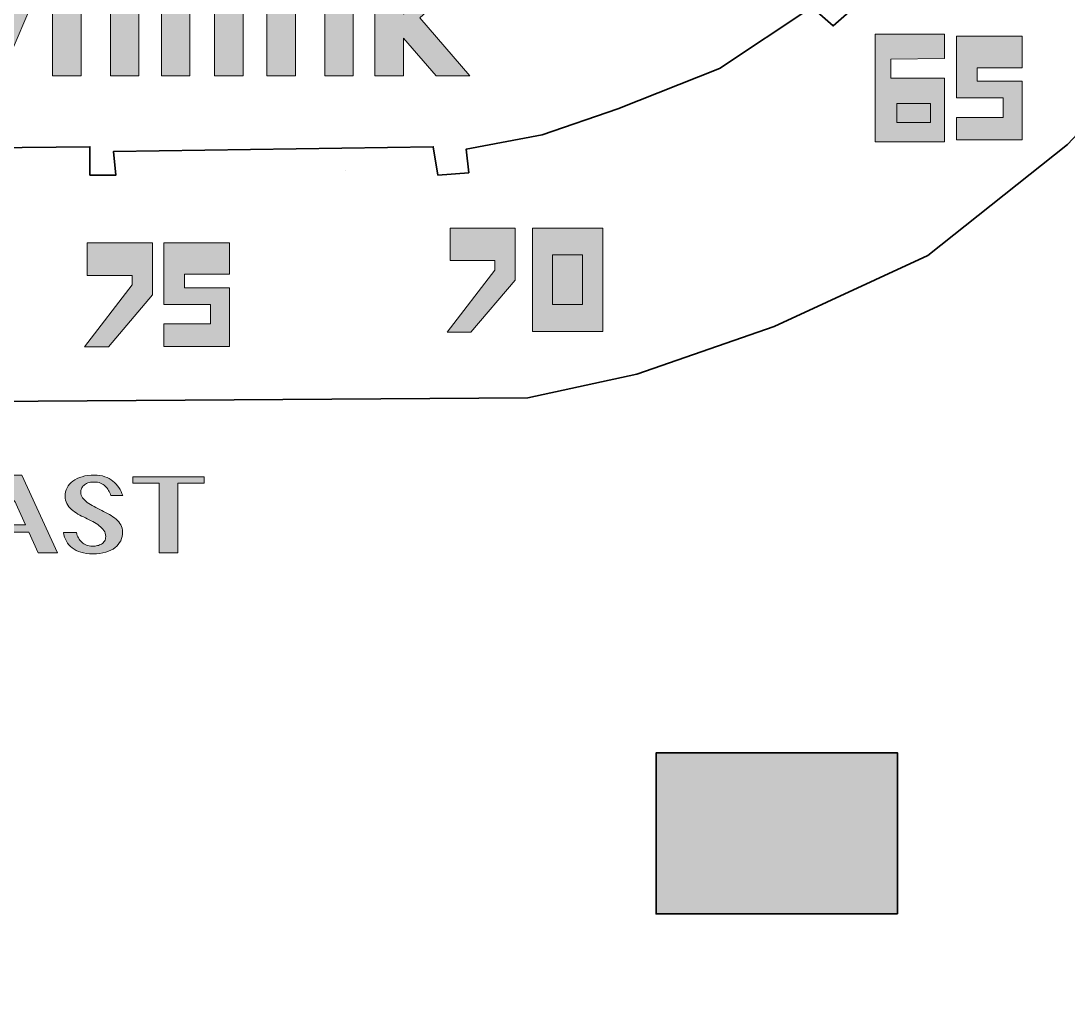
# Model space of a CAD drawing. Header units: inches. Extents: x 4.6 to 20.9, y -20.8 to -6.4.
# Drawn here: x 12.858 to 15.459, y -18.278 to -15.868 of the extents above; entities that cross this region are included whole.
import ezdxf

# ---------------------------------------------------------------- set-up
doc = ezdxf.new("R2010")
doc.units = ezdxf.units.IN
doc.header["$MEASUREMENT"] = 0
for name, color, linetype in [('Decorations', 7, 'Continuous'), ('Gold Things', 7, 'Continuous'), ('Parts Outlines', 7, 'Continuous'), ('Text', 7, 'Continuous')]:
    doc.layers.add(name, color=color, linetype=linetype)

# ---------------------------------------------------------------- blocks, each defined once
blk = doc.blocks.new('block 17')
at = {"layer": 'Decorations', "true_color": 0x231f20}
h = blk.add_hatch(color=179, dxfattribs=at)
h.dxf.hatch_style = 2
h.paths.add_polyline_path([(13.2776, -16.0049), (13.2072, -16.0049), (13.2072, -15.6784), (13.2776, -15.6589)])
h = blk.add_hatch(color=179, dxfattribs=at)
h.dxf.hatch_style = 2
edge = h.paths.add_edge_path()
edge.add_spline(control_points=[(13.3359, -15.6976), (13.3359, -15.6929), (13.3369, -15.6884), (13.3389, -15.6842), (13.3408, -15.6799), (13.3435, -15.6763), (13.3471, -15.6732), (13.3506, -15.6701), (13.3546, -15.6676), (13.3592, -15.6659), (13.3637, -15.6641), (13.3687, -15.6633), (13.374, -15.6633), (13.3792, -15.6633), (13.3841, -15.6641), (13.3887, -15.6659), (13.3934, -15.6676), (13.3975, -15.6701), (13.401, -15.6732), (13.4045, -15.6763), (13.4072, -15.6799), (13.4092, -15.6842), (13.4112, -15.6884), (13.4122, -15.6929), (13.4122, -15.6976), (13.4122, -15.7024), (13.4112, -15.7069), (13.4092, -15.711), (13.4072, -15.7151), (13.4045, -15.7187), (13.401, -15.7218), (13.3975, -15.7249), (13.3934, -15.7274), (13.3887, -15.7291), (13.3841, -15.7309), (13.3792, -15.7318), (13.374, -15.7318), (13.3687, -15.7318), (13.3637, -15.7309), (13.3592, -15.7291), (13.3546, -15.7274), (13.3506, -15.7249), (13.3471, -15.7218), (13.3435, -15.7187), (13.3408, -15.7151), (13.3389, -15.711), (13.3369, -15.7069), (13.3359, -15.7024), (13.3359, -15.6976)], knot_values=[0, 0, 0, 0, 1, 1, 1, 2, 2, 2, 3, 3, 3, 4, 4, 4, 5, 5, 5, 6, 6, 6, 7, 7, 7, 8, 8, 8, 9, 9, 9, 10, 10, 10, 11, 11, 11, 12, 12, 12, 13, 13, 13, 14, 14, 14, 15, 15, 15, 16, 16, 16, 16], degree=3, periodic=1)
h.paths.add_polyline_path([(13.339, -15.7848), (13.4097, -15.7652), (13.4097, -16.0049), (13.339, -16.0049)])
h = blk.add_hatch(color=179, dxfattribs=at)
h.dxf.hatch_style = 2
h.paths.add_polyline_path([(13.8081, -15.8514), (13.9005, -15.7677), (13.9517, -15.7677), (13.8487, -15.8607), (13.9728, -16.0049), (13.889, -16.0049), (13.8081, -15.9113), (13.8081, -16.0049), (13.7371, -16.0049), (13.7371, -15.6784), (13.8081, -15.6589)])
h = blk.add_hatch(color=179, dxfattribs=at)
h.dxf.hatch_style = 2
h.paths.add_polyline_path([(12.606, -15.7677), (12.6674, -15.9085), (12.7282, -15.7662), (12.7421, -15.7662), (12.8038, -15.9066), (12.8637, -15.7677), (12.9096, -15.7677), (12.8054, -16.0102), (12.7728, -16.0102), (12.722, -15.8933), (12.6718, -16.0102), (12.637, -16.0102), (12.5319, -15.7677)])
h = blk.add_hatch(color=179, dxfattribs=at)
h.dxf.hatch_style = 2
edge = h.paths.add_edge_path()
edge.add_spline(control_points=[(13.0804, -15.8456), (13.0804, -15.8336), (13.078, -15.8244), (13.0733, -15.8181), (13.0685, -15.8118), (13.063, -15.8086), (13.0568, -15.8086), (13.0537, -15.8086), (13.0502, -15.8093), (13.0463, -15.8105), (13.0424, -15.8117), (13.0382, -15.8135), (13.0339, -15.8156), (13.0296, -15.8178), (13.0251, -15.8205), (13.0206, -15.8237), (13.016, -15.8269), (13.0117, -15.8305), (13.0075, -15.8344), (13.0075, -15.8344), (13.0075, -16.0049), (13.0075, -16.0049), (13.0075, -16.0049), (12.9365, -16.0049), (12.9365, -16.0049), (12.9365, -16.0049), (12.9365, -15.7721), (12.9365, -15.7721), (12.9365, -15.7721), (13.0075, -15.7721), (13.0075, -15.7721), (13.0075, -15.7721), (13.0075, -15.7904), (13.0075, -15.7904), (13.0185, -15.7825), (13.0302, -15.7767), (13.0426, -15.773), (13.055, -15.7693), (13.0674, -15.7674), (13.0798, -15.7674), (13.0893, -15.7674), (13.0984, -15.7693), (13.1071, -15.773), (13.1158, -15.7767), (13.1233, -15.7817), (13.1297, -15.788), (13.1361, -15.7944), (13.1412, -15.8018), (13.1451, -15.8104), (13.1489, -15.8189), (13.1508, -15.8282), (13.1508, -15.8381), (13.1508, -15.8381), (13.1508, -16.0049), (13.1508, -16.0049), (13.1508, -16.0049), (13.0804, -16.0049), (13.0804, -16.0049), (13.0804, -16.0049), (13.0804, -15.8456), (13.0804, -15.8456)], knot_values=[0, 0, 0, 0, 1, 1, 1, 2, 2, 2, 3, 3, 3, 4, 4, 4, 5, 5, 5, 6, 6, 6, 7, 7, 7, 8, 8, 8, 9, 9, 9, 10, 10, 10, 11, 11, 11, 12, 12, 12, 13, 13, 13, 14, 14, 14, 15, 15, 15, 16, 16, 16, 17, 17, 17, 18, 18, 18, 19, 19, 19, 20, 20, 20, 20], degree=3, periodic=1)
h = blk.add_hatch(color=179, dxfattribs=at)
h.dxf.hatch_style = 2
edge = h.paths.add_edge_path()
edge.add_spline(control_points=[(13.6125, -15.8456), (13.6125, -15.8336), (13.6101, -15.8244), (13.6053, -15.8181), (13.6006, -15.8118), (13.5951, -15.8086), (13.5889, -15.8086), (13.5858, -15.8086), (13.5823, -15.8093), (13.5784, -15.8105), (13.5744, -15.8117), (13.5703, -15.8135), (13.566, -15.8156), (13.5616, -15.8178), (13.5572, -15.8205), (13.5526, -15.8237), (13.5481, -15.8269), (13.5437, -15.8305), (13.5396, -15.8344), (13.5396, -15.8344), (13.5396, -16.0049), (13.5396, -16.0049), (13.5396, -16.0049), (13.4686, -16.0049), (13.4686, -16.0049), (13.4686, -16.0049), (13.4686, -15.7721), (13.4686, -15.7721), (13.4686, -15.7721), (13.5396, -15.7721), (13.5396, -15.7721), (13.5396, -15.7721), (13.5396, -15.7904), (13.5396, -15.7904), (13.5506, -15.7825), (13.5622, -15.7767), (13.5746, -15.773), (13.587, -15.7693), (13.5994, -15.7674), (13.6118, -15.7674), (13.6214, -15.7674), (13.6305, -15.7693), (13.6391, -15.773), (13.6478, -15.7767), (13.6554, -15.7817), (13.6618, -15.788), (13.6682, -15.7944), (13.6733, -15.8018), (13.6771, -15.8104), (13.6809, -15.8189), (13.6829, -15.8282), (13.6829, -15.8381), (13.6829, -15.8381), (13.6829, -16.0049), (13.6829, -16.0049), (13.6829, -16.0049), (13.6125, -16.0049), (13.6125, -16.0049), (13.6125, -16.0049), (13.6125, -15.8456), (13.6125, -15.8456)], knot_values=[0, 0, 0, 0, 1, 1, 1, 2, 2, 2, 3, 3, 3, 4, 4, 4, 5, 5, 5, 6, 6, 6, 7, 7, 7, 8, 8, 8, 9, 9, 9, 10, 10, 10, 11, 11, 11, 12, 12, 12, 13, 13, 13, 14, 14, 14, 15, 15, 15, 16, 16, 16, 17, 17, 17, 18, 18, 18, 19, 19, 19, 20, 20, 20, 20], degree=3, periodic=1)
at = {"layer": 'Decorations', "lineweight": 0}
for points in [[(13.2776, -16.0049), (13.2072, -16.0049), (13.2072, -15.6784), (13.2776, -15.6589), (13.2776, -16.0049)], [(13.8081, -15.8514), (13.9005, -15.7677), (13.9517, -15.7677), (13.8487, -15.8607), (13.9728, -16.0049), (13.889, -16.0049), (13.8081, -15.9113), (13.8081, -16.0049), (13.7371, -16.0049), (13.7371, -15.6784), (13.8081, -15.6589), (13.8081, -15.8514)], [(12.606, -15.7677), (12.6674, -15.9085), (12.7282, -15.7662), (12.7421, -15.7662), (12.8038, -15.9066), (12.8637, -15.7677), (12.9096, -15.7677), (12.8054, -16.0102), (12.7728, -16.0102), (12.722, -15.8933), (12.6718, -16.0102), (12.637, -16.0102), (12.5319, -15.7677), (12.606, -15.7677)], [(13.339, -15.7848), (13.4097, -15.7652), (13.4097, -16.0049), (13.339, -16.0049), (13.339, -15.7848)]]:
    blk.add_lwpolyline(points, dxfattribs=at)
for points in [[(13.0804, -15.8456), (13.0804, -15.8336), (13.078, -15.8244), (13.0733, -15.8181), (13.0685, -15.8118), (13.063, -15.8086), (13.0568, -15.8086), (13.0537, -15.8086), (13.0502, -15.8093), (13.0463, -15.8105), (13.0424, -15.8117), (13.0382, -15.8135), (13.0339, -15.8156), (13.0296, -15.8178), (13.0251, -15.8205), (13.0206, -15.8237), (13.016, -15.8269), (13.0117, -15.8305), (13.0075, -15.8344), (13.0075, -15.8344), (13.0075, -16.0049), (13.0075, -16.0049), (13.0075, -16.0049), (12.9365, -16.0049), (12.9365, -16.0049), (12.9365, -16.0049), (12.9365, -15.7721), (12.9365, -15.7721), (12.9365, -15.7721), (13.0075, -15.7721), (13.0075, -15.7721), (13.0075, -15.7721), (13.0075, -15.7904), (13.0075, -15.7904), (13.0185, -15.7825), (13.0302, -15.7767), (13.0426, -15.773), (13.055, -15.7693), (13.0674, -15.7674), (13.0798, -15.7674), (13.0893, -15.7674), (13.0984, -15.7693), (13.1071, -15.773), (13.1158, -15.7767), (13.1233, -15.7817), (13.1297, -15.788), (13.1361, -15.7944), (13.1412, -15.8018), (13.1451, -15.8104), (13.1489, -15.8189), (13.1508, -15.8282), (13.1508, -15.8381), (13.1508, -15.8381), (13.1508, -16.0049), (13.1508, -16.0049), (13.1508, -16.0049), (13.0804, -16.0049), (13.0804, -16.0049), (13.0804, -16.0049), (13.0804, -15.8456), (13.0804, -15.8456)], [(13.6125, -15.8456), (13.6125, -15.8336), (13.6101, -15.8244), (13.6053, -15.8181), (13.6006, -15.8118), (13.5951, -15.8086), (13.5889, -15.8086), (13.5858, -15.8086), (13.5823, -15.8093), (13.5784, -15.8105), (13.5744, -15.8117), (13.5703, -15.8135), (13.566, -15.8156), (13.5616, -15.8178), (13.5572, -15.8205), (13.5526, -15.8237), (13.5481, -15.8269), (13.5437, -15.8305), (13.5396, -15.8344), (13.5396, -15.8344), (13.5396, -16.0049), (13.5396, -16.0049), (13.5396, -16.0049), (13.4686, -16.0049), (13.4686, -16.0049), (13.4686, -16.0049), (13.4686, -15.7721), (13.4686, -15.7721), (13.4686, -15.7721), (13.5396, -15.7721), (13.5396, -15.7721), (13.5396, -15.7721), (13.5396, -15.7904), (13.5396, -15.7904), (13.5506, -15.7825), (13.5622, -15.7767), (13.5746, -15.773), (13.587, -15.7693), (13.5994, -15.7674), (13.6118, -15.7674), (13.6214, -15.7674), (13.6305, -15.7693), (13.6391, -15.773), (13.6478, -15.7767), (13.6554, -15.7817), (13.6618, -15.788), (13.6682, -15.7944), (13.6733, -15.8018), (13.6771, -15.8104), (13.6809, -15.8189), (13.6829, -15.8282), (13.6829, -15.8381), (13.6829, -15.8381), (13.6829, -16.0049), (13.6829, -16.0049), (13.6829, -16.0049), (13.6125, -16.0049), (13.6125, -16.0049), (13.6125, -16.0049), (13.6125, -15.8456), (13.6125, -15.8456)]]:
    blk.add_open_spline(points, degree=3, knots=[0, 0, 0, 0, 1, 1, 1, 2, 2, 2, 3, 3, 3, 4, 4, 4, 5, 5, 5, 6, 6, 6, 7, 7, 7, 8, 8, 8, 9, 9, 9, 10, 10, 10, 11, 11, 11, 12, 12, 12, 13, 13, 13, 14, 14, 14, 15, 15, 15, 16, 16, 16, 17, 17, 17, 18, 18, 18, 19, 19, 19, 20, 20, 20, 20], dxfattribs=at)
blk = doc.blocks.new('block 25')
at = {"layer": 'Text', "true_color": 0x231f20}
h = blk.add_hatch(color=179, dxfattribs=at)
h.dxf.hatch_style = 2
h.paths.add_polyline_path([(12.86, -16.9962), (12.9484, -17.1891), (12.9011, -17.1891), (12.8774, -17.1376), (12.804, -17.1376), (12.7792, -17.1891), (12.7478, -17.1891), (12.8398, -16.9962)])
h.paths.add_polyline_path([(12.8128, -17.12), (12.8696, -17.12), (12.8416, -17.059)])
h = blk.add_hatch(color=179, dxfattribs=at)
h.dxf.hatch_style = 2
edge = h.paths.add_edge_path()
edge.add_spline(control_points=[(13.0366, -17.192), (13.0252, -17.192), (13.0153, -17.1906), (13.0068, -17.188), (12.9983, -17.1853), (12.9911, -17.1817), (12.9851, -17.177), (12.9791, -17.1723), (12.9743, -17.1668), (12.9708, -17.1603), (12.9672, -17.1539), (12.9649, -17.1468), (12.9636, -17.1391), (12.9636, -17.1391), (12.9958, -17.1391), (12.9958, -17.1391), (12.9969, -17.1439), (12.9986, -17.1483), (13.0007, -17.1524), (13.0029, -17.1564), (13.0056, -17.16), (13.0089, -17.163), (13.0122, -17.166), (13.0161, -17.1684), (13.0205, -17.1701), (13.025, -17.1718), (13.0302, -17.1727), (13.0361, -17.1727), (13.0401, -17.1727), (13.044, -17.1723), (13.0478, -17.1714), (13.0517, -17.1706), (13.0551, -17.1692), (13.0581, -17.1674), (13.0611, -17.1654), (13.0636, -17.163), (13.0655, -17.16), (13.0674, -17.1569), (13.0684, -17.1532), (13.0684, -17.1488), (13.0684, -17.1432), (13.0669, -17.1382), (13.064, -17.1339), (13.0611, -17.1295), (13.0573, -17.1256), (13.0525, -17.122), (13.0478, -17.1184), (13.0424, -17.115), (13.0364, -17.1119), (13.0305, -17.1088), (13.0243, -17.1057), (13.0179, -17.1026), (13.0116, -17.0995), (13.0055, -17.0963), (12.9995, -17.0929), (12.9935, -17.0895), (12.9881, -17.0856), (12.9834, -17.0814), (12.9786, -17.0772), (12.9748, -17.0724), (12.9719, -17.0671), (12.969, -17.0618), (12.9676, -17.0557), (12.9676, -17.0487), (12.9676, -17.0413), (12.9692, -17.0343), (12.9725, -17.0279), (12.9758, -17.0214), (12.9805, -17.0159), (12.9868, -17.0112), (12.993, -17.0065), (13.0007, -17.0029), (13.0096, -17.0002), (13.0186, -16.9976), (13.0288, -16.9962), (13.0403, -16.9962), (13.0498, -16.9962), (13.0584, -16.9976), (13.0661, -17.0002), (13.0738, -17.0029), (13.0806, -17.0065), (13.0865, -17.011), (13.0923, -17.0156), (13.0973, -17.0209), (13.1013, -17.0271), (13.1054, -17.0333), (13.1085, -17.04), (13.1106, -17.047), (13.1106, -17.047), (13.0814, -17.047), (13.0814, -17.047), (13.0798, -17.0425), (13.0779, -17.0382), (13.0757, -17.0341), (13.0734, -17.0301), (13.0707, -17.0266), (13.0674, -17.0235), (13.0641, -17.0205), (13.0602, -17.018), (13.0556, -17.0162), (13.051, -17.0144), (13.0454, -17.0135), (13.039, -17.0135), (13.0329, -17.0135), (13.0278, -17.0143), (13.0237, -17.0158), (13.0196, -17.0174), (13.0163, -17.0195), (13.0138, -17.0219), (13.0113, -17.0244), (13.0094, -17.0271), (13.0083, -17.0301), (13.0072, -17.033), (13.0066, -17.036), (13.0066, -17.0389), (13.0066, -17.0439), (13.0081, -17.0485), (13.0111, -17.0526), (13.014, -17.0567), (13.0179, -17.0605), (13.0228, -17.064), (13.0277, -17.0675), (13.0332, -17.0708), (13.0395, -17.074), (13.0457, -17.0772), (13.0521, -17.0805), (13.0585, -17.0838), (13.0649, -17.0871), (13.0713, -17.0905), (13.0775, -17.094), (13.0838, -17.0976), (13.0894, -17.1015), (13.0942, -17.1058), (13.0991, -17.1101), (13.103, -17.1148), (13.106, -17.12), (13.1089, -17.1252), (13.1104, -17.131), (13.1104, -17.1376), (13.1104, -17.1453), (13.1089, -17.1525), (13.1057, -17.1591), (13.1025, -17.1657), (13.0978, -17.1715), (13.0916, -17.1764), (13.0853, -17.1812), (13.0776, -17.185), (13.0685, -17.1878), (13.0593, -17.1906), (13.0487, -17.192), (13.0366, -17.192)], knot_values=[0, 0, 0, 0, 1, 1, 1, 2, 2, 2, 3, 3, 3, 4, 4, 4, 5, 5, 5, 6, 6, 6, 7, 7, 7, 8, 8, 8, 9, 9, 9, 10, 10, 10, 11, 11, 11, 12, 12, 12, 13, 13, 13, 14, 14, 14, 15, 15, 15, 16, 16, 16, 17, 17, 17, 18, 18, 18, 19, 19, 19, 20, 20, 20, 21, 21, 21, 22, 22, 22, 23, 23, 23, 24, 24, 24, 25, 25, 25, 26, 26, 26, 27, 27, 27, 28, 28, 28, 29, 29, 29, 30, 30, 30, 31, 31, 31, 32, 32, 32, 33, 33, 33, 34, 34, 34, 35, 35, 35, 36, 36, 36, 37, 37, 37, 38, 38, 38, 39, 39, 39, 40, 40, 40, 41, 41, 41, 42, 42, 42, 43, 43, 43, 44, 44, 44, 45, 45, 45, 46, 46, 46, 47, 47, 47, 48, 48, 48, 49, 49, 49, 50, 50, 50, 50], degree=3, periodic=1)
h = blk.add_hatch(color=179, dxfattribs=at)
h.dxf.hatch_style = 2
h.paths.add_polyline_path([(13.313, -17.0002), (13.313, -17.0163), (13.2476, -17.0163), (13.2476, -17.1891), (13.2014, -17.1891), (13.2014, -17.0163), (13.1358, -17.0163), (13.1358, -17.0002)])
at = {"layer": 'Text', "lineweight": 0}
for points in [[(12.86, -16.9962), (12.9484, -17.1891), (12.9011, -17.1891), (12.8774, -17.1376), (12.804, -17.1376), (12.7792, -17.1891), (12.7478, -17.1891), (12.8398, -16.9962), (12.86, -16.9962)], [(13.313, -17.0002), (13.313, -17.0163), (13.2476, -17.0163), (13.2476, -17.1891), (13.2014, -17.1891), (13.2014, -17.0163), (13.1358, -17.0163), (13.1358, -17.0002), (13.313, -17.0002)], [(12.8128, -17.12), (12.8696, -17.12), (12.8416, -17.059), (12.8128, -17.12)]]:
    blk.add_lwpolyline(points, dxfattribs=at)
blk.add_open_spline([(13.0366, -17.192), (13.0252, -17.192), (13.0153, -17.1906), (13.0068, -17.188), (12.9983, -17.1853), (12.9911, -17.1817), (12.9851, -17.177), (12.9791, -17.1723), (12.9743, -17.1668), (12.9708, -17.1603), (12.9672, -17.1539), (12.9649, -17.1468), (12.9636, -17.1391), (12.9636, -17.1391), (12.9958, -17.1391), (12.9958, -17.1391), (12.9969, -17.1439), (12.9986, -17.1483), (13.0007, -17.1524), (13.0029, -17.1564), (13.0056, -17.16), (13.0089, -17.163), (13.0122, -17.166), (13.0161, -17.1684), (13.0205, -17.1701), (13.025, -17.1718), (13.0302, -17.1727), (13.0361, -17.1727), (13.0401, -17.1727), (13.044, -17.1723), (13.0478, -17.1714), (13.0517, -17.1706), (13.0551, -17.1692), (13.0581, -17.1674), (13.0611, -17.1654), (13.0636, -17.163), (13.0655, -17.16), (13.0674, -17.1569), (13.0684, -17.1532), (13.0684, -17.1488), (13.0684, -17.1432), (13.0669, -17.1382), (13.064, -17.1339), (13.0611, -17.1295), (13.0573, -17.1256), (13.0525, -17.122), (13.0478, -17.1184), (13.0424, -17.115), (13.0364, -17.1119), (13.0305, -17.1088), (13.0243, -17.1057), (13.0179, -17.1026), (13.0116, -17.0995), (13.0055, -17.0963), (12.9995, -17.0929), (12.9935, -17.0895), (12.9881, -17.0856), (12.9834, -17.0814), (12.9786, -17.0772), (12.9748, -17.0724), (12.9719, -17.0671), (12.969, -17.0618), (12.9676, -17.0557), (12.9676, -17.0487), (12.9676, -17.0413), (12.9692, -17.0343), (12.9725, -17.0279), (12.9758, -17.0214), (12.9805, -17.0159), (12.9868, -17.0112), (12.993, -17.0065), (13.0007, -17.0029), (13.0096, -17.0002), (13.0186, -16.9976), (13.0288, -16.9962), (13.0403, -16.9962), (13.0498, -16.9962), (13.0584, -16.9976), (13.0661, -17.0002), (13.0738, -17.0029), (13.0806, -17.0065), (13.0865, -17.011), (13.0923, -17.0156), (13.0973, -17.0209), (13.1013, -17.0271), (13.1054, -17.0333), (13.1085, -17.04), (13.1106, -17.047), (13.1106, -17.047), (13.0814, -17.047), (13.0814, -17.047), (13.0798, -17.0425), (13.0779, -17.0382), (13.0757, -17.0341), (13.0734, -17.0301), (13.0707, -17.0266), (13.0674, -17.0235), (13.0641, -17.0205), (13.0602, -17.018), (13.0556, -17.0162), (13.051, -17.0144), (13.0454, -17.0135), (13.039, -17.0135), (13.0329, -17.0135), (13.0278, -17.0143), (13.0237, -17.0158), (13.0196, -17.0174), (13.0163, -17.0195), (13.0138, -17.0219), (13.0113, -17.0244), (13.0094, -17.0271), (13.0083, -17.0301), (13.0072, -17.033), (13.0066, -17.036), (13.0066, -17.0389), (13.0066, -17.0439), (13.0081, -17.0485), (13.0111, -17.0526), (13.014, -17.0567), (13.0179, -17.0605), (13.0228, -17.064), (13.0277, -17.0675), (13.0332, -17.0708), (13.0395, -17.074), (13.0457, -17.0772), (13.0521, -17.0805), (13.0585, -17.0838), (13.0649, -17.0871), (13.0713, -17.0905), (13.0775, -17.094), (13.0838, -17.0976), (13.0894, -17.1015), (13.0942, -17.1058), (13.0991, -17.1101), (13.103, -17.1148), (13.106, -17.12), (13.1089, -17.1252), (13.1104, -17.131), (13.1104, -17.1376), (13.1104, -17.1453), (13.1089, -17.1525), (13.1057, -17.1591), (13.1025, -17.1657), (13.0978, -17.1715), (13.0916, -17.1764), (13.0853, -17.1812), (13.0776, -17.185), (13.0685, -17.1878), (13.0593, -17.1906), (13.0487, -17.192), (13.0366, -17.192)], degree=3, knots=[0, 0, 0, 0, 1, 1, 1, 2, 2, 2, 3, 3, 3, 4, 4, 4, 5, 5, 5, 6, 6, 6, 7, 7, 7, 8, 8, 8, 9, 9, 9, 10, 10, 10, 11, 11, 11, 12, 12, 12, 13, 13, 13, 14, 14, 14, 15, 15, 15, 16, 16, 16, 17, 17, 17, 18, 18, 18, 19, 19, 19, 20, 20, 20, 21, 21, 21, 22, 22, 22, 23, 23, 23, 24, 24, 24, 25, 25, 25, 26, 26, 26, 27, 27, 27, 28, 28, 28, 29, 29, 29, 30, 30, 30, 31, 31, 31, 32, 32, 32, 33, 33, 33, 34, 34, 34, 35, 35, 35, 36, 36, 36, 37, 37, 37, 38, 38, 38, 39, 39, 39, 40, 40, 40, 41, 41, 41, 42, 42, 42, 43, 43, 43, 44, 44, 44, 45, 45, 45, 46, 46, 46, 47, 47, 47, 48, 48, 48, 49, 49, 49, 50, 50, 50, 50], dxfattribs=at)

msp = doc.modelspace()

# ---------------------------------------------------------------- hatches: boundary and pattern name
at = {"layer": 'Decorations', "true_color": 0x231f20}
h = msp.add_hatch(color=179, dxfattribs=at)
h.dxf.hatch_style = 2
h.paths.add_polyline_path([(14.9799, -15.9015), (14.9799, -16.169), (15.1519, -16.169), (15.1519, -16.0107), (15.0181, -16.0107), (15.0181, -15.9632), (15.1519, -15.9617), (15.1519, -15.9015)])
h = msp.add_hatch(color=179, dxfattribs=at)
h.dxf.hatch_style = 2
h.paths.add_polyline_path([(15.1812, -16.1638), (15.1812, -16.108), (15.2973, -16.108), (15.2973, -16.0595), (15.1812, -16.0595), (15.1812, -15.9066), (15.3334, -15.9066), (15.3444, -15.9066), (15.3444, -15.9845), (15.2327, -15.9845), (15.2327, -16.0183), (15.3444, -16.0183), (15.3444, -16.1638)])
at = {"layer": 'Decorations', "true_color": 0x000000}
h = msp.add_hatch(color=178, dxfattribs=at)
h.dxf.hatch_style = 2
h.paths.add_polyline_path([(15.0335, -16.0734), (15.0335, -16.1205), (15.1173, -16.1205), (15.1173, -16.0734)])
at = {"layer": 'Decorations', "true_color": 0x231f20}
h = msp.add_hatch(color=179, dxfattribs=at)
h.dxf.hatch_style = 2
h.paths.add_polyline_path([(13.9236, -16.3827), (13.9236, -16.4636), (14.0352, -16.4636), (14.0352, -16.4871), (13.9162, -16.6414), (13.9757, -16.6414), (14.0852, -16.5121), (14.0852, -16.3827)])
h = msp.add_hatch(color=179, dxfattribs=at)
h.dxf.hatch_style = 2
h.paths.add_polyline_path([(14.1281, -16.3827), (14.1281, -16.6399), (14.303, -16.6399), (14.303, -16.3827)])
h = msp.add_hatch(color=179, dxfattribs=at)
h.dxf.hatch_style = 2
h.paths.add_polyline_path([(13.0228, -16.4194), (13.0228, -16.5003), (13.1345, -16.5003), (13.1345, -16.5238), (13.0154, -16.6781), (13.075, -16.6781), (13.1844, -16.5488), (13.1844, -16.4194)])
h = msp.add_hatch(color=179, dxfattribs=at)
h.dxf.hatch_style = 2
h.paths.add_polyline_path([(13.2128, -16.6766), (13.2128, -16.6208), (13.3289, -16.6208), (13.3289, -16.5723), (13.2128, -16.5723), (13.2128, -16.4194), (13.365, -16.4194), (13.376, -16.4194), (13.376, -16.4973), (13.2643, -16.4973), (13.2643, -16.5311), (13.376, -16.5311), (13.376, -16.6766)])
at = {"layer": 'Decorations', "true_color": 0x000000}
h = msp.add_hatch(color=178, dxfattribs=at)
h.dxf.hatch_style = 2
h.paths.add_polyline_path([(14.1784, -16.4495), (14.1784, -16.573), (14.2526, -16.573), (14.2526, -16.4495)])
at = {"layer": 'Parts Outlines', "true_color": 0x46a2da}
h = msp.add_hatch(color=153, dxfattribs=at)
h.dxf.hatch_style = 2
h.paths.add_polyline_path([(15.0353, -18.086), (14.4353, -18.086), (14.4353, -17.686), (15.0353, -17.686)])

# ---------------------------------------------------------------- linework, layer by layer
at = {"layer": 'Decorations', "color": 179, "lineweight": 35, "true_color": 0x231f20}
for points in [[(6.2589, -13.2115), (6.2442, -14.8255), (6.2853, -15.0636), (6.3383, -15.2812), (6.4558, -15.534), (6.6146, -15.7868), (6.8321, -16.0867), (7.132, -16.3395), (7.3907, -16.5159), (7.6964, -16.657), (8.0777, -16.7727), (8.5019, -16.8393), (9.0076, -16.8393), (14.117, -16.804), (14.3875, -16.7452), (14.7285, -16.6276), (15.1107, -16.4512), (15.4576, -16.1749), (15.728, -15.8868)], [(14.9284, -15.8339), (14.8755, -15.8809), (14.8226, -15.8339), (14.5933, -15.9867), (14.3404, -16.0867), (14.1523, -16.1514), (13.9641, -16.1866), (13.97, -16.2454), (13.8936, -16.2513), (13.8818, -16.1808), (13.0881, -16.1925), (13.0939, -16.2513), (13.0293, -16.2513), (13.0293, -16.1808), (12.4413, -16.1866)], [(13.6643, -16.2396), (13.6643, -16.2396)]]:
    msp.add_lwpolyline(points, dxfattribs=at)
at = {"layer": 'Decorations', "lineweight": 0}
for points in [[(14.9799, -15.9015), (14.9799, -16.169), (15.1519, -16.169), (15.1519, -16.0107), (15.0181, -16.0107), (15.0181, -15.9632), (15.1519, -15.9617), (15.1519, -15.9015), (14.9799, -15.9015)], [(15.1812, -16.1638), (15.1812, -16.108), (15.2973, -16.108), (15.2973, -16.0595), (15.1812, -16.0595), (15.1812, -15.9066), (15.3334, -15.9066), (15.3444, -15.9066), (15.3444, -15.9845), (15.2327, -15.9845), (15.2327, -16.0183), (15.3444, -16.0183), (15.3444, -16.1638), (15.1812, -16.1638)], [(15.0335, -16.0734), (15.0335, -16.1205), (15.1173, -16.1205), (15.1173, -16.0734), (15.0335, -16.0734)], [(13.9236, -16.3827), (13.9236, -16.4636), (14.0352, -16.4636), (14.0352, -16.4871), (13.9162, -16.6414), (13.9757, -16.6414), (14.0852, -16.5121), (14.0852, -16.3827), (13.9236, -16.3827)], [(14.1281, -16.3827), (14.1281, -16.6399), (14.303, -16.6399), (14.303, -16.3827), (14.1281, -16.3827)], [(13.0228, -16.4194), (13.0228, -16.5003), (13.1345, -16.5003), (13.1345, -16.5238), (13.0154, -16.6781), (13.075, -16.6781), (13.1844, -16.5488), (13.1844, -16.4194), (13.0228, -16.4194)], [(13.2128, -16.6766), (13.2128, -16.6208), (13.3289, -16.6208), (13.3289, -16.5723), (13.2128, -16.5723), (13.2128, -16.4194), (13.365, -16.4194), (13.376, -16.4194), (13.376, -16.4973), (13.2643, -16.4973), (13.2643, -16.5311), (13.376, -16.5311), (13.376, -16.6766), (13.2128, -16.6766)], [(14.1784, -16.4495), (14.1784, -16.573), (14.2526, -16.573), (14.2526, -16.4495), (14.1784, -16.4495)]]:
    msp.add_lwpolyline(points, dxfattribs=at)
at = {"layer": 'Decorations', "color": 179, "lineweight": 35, "true_color": 0x231f20}
msp.add_open_spline([(17.7595, -8.9959), (17.7595, -8.9959), (17.7595, -18.174), (17.7595, -18.174), (17.7595, -18.174), (17.7595, -18.2627), (17.7595, -18.2627), (17.7595, -18.2627), (17.7793, -19.394), (15.5164, -19.394), (15.5164, -19.394), (15.5164, -19.4645), (15.5164, -19.4645), (15.5164, -19.4645), (15.5164, -20.0601), (15.5164, -20.0601), (15.5164, -20.0601), (15.6985, -20.2612), (15.6985, -20.2612), (15.6985, -20.2612), (15.6985, -20.7081), (15.6985, -20.7081), (15.6985, -20.7081), (15.6985, -20.7904), (15.6985, -20.7904), (15.6985, -20.7904), (6.6383, -20.7904), (6.6383, -20.7904), (6.6383, -20.7904), (6.6383, -20.2612), (6.6383, -20.2612), (6.6383, -20.2612), (6.8204, -20.0775), (6.8204, -20.0775), (6.8204, -20.0775), (6.8204, -19.4146), (6.8204, -19.4146), (4.5574, -19.4146), (4.5772, -18.2386), (4.5772, -18.2386), (4.5772, -18.2386), (4.5772, -17.4861), (4.5772, -17.4861), (4.5772, -17.4861), (4.5772, -8.9782), (4.5772, -8.9782), (4.5772, -8.9782), (4.5772, -8.1324), (4.5772, -8.1324), (4.5772, -6.3537), (5.7971, -6.4716), (5.7971, -6.4716), (5.7971, -6.4716), (6.156, -6.4702), (6.156, -6.4702), (6.156, -6.4702), (15.875, -6.47), (15.875, -6.47), (15.875, -6.47), (16.5429, -6.4716), (16.5429, -6.4716), (16.5429, -6.4716), (17.7544, -6.3584), (17.7544, -8.1324), (17.7544, -8.1324), (17.7595, -8.9959), (17.7595, -8.9959)], degree=3, knots=[0, 0, 0, 0, 1, 1, 1, 2, 2, 2, 3, 3, 3, 4, 4, 4, 5, 5, 5, 6, 6, 6, 7, 7, 7, 8, 8, 8, 9, 9, 9, 10, 10, 10, 11, 11, 11, 12, 12, 12, 13, 13, 13, 14, 14, 14, 15, 15, 15, 16, 16, 16, 17, 17, 17, 18, 18, 18, 19, 19, 19, 20, 20, 20, 21, 21, 21, 22, 22, 22, 22], dxfattribs=at)
at = {"layer": 'Gold Things', "color": 179, "lineweight": 35, "true_color": 0x231f20}
msp.add_open_spline([(17.7683, -8.9959), (17.7683, -8.9959), (17.7683, -18.174), (17.7683, -18.174), (17.7683, -18.174), (17.7683, -18.2627), (17.7683, -18.2627), (17.7683, -18.2627), (17.7881, -19.394), (15.5252, -19.394), (15.5252, -19.394), (15.5252, -19.4645), (15.5252, -19.4645), (15.5252, -19.4645), (15.5252, -20.0601), (15.5252, -20.0601), (15.5252, -20.0601), (15.7073, -20.2612), (15.7073, -20.2612), (15.7073, -20.2612), (15.7073, -20.7081), (15.7073, -20.7081), (15.7073, -20.7081), (15.7073, -20.7904), (15.7073, -20.7904), (15.7073, -20.7904), (6.6471, -20.7904), (6.6471, -20.7904), (6.6471, -20.7904), (6.6471, -20.2612), (6.6471, -20.2612), (6.6471, -20.2612), (6.8292, -20.0775), (6.8292, -20.0775), (6.8292, -20.0775), (6.8292, -19.4146), (6.8292, -19.4146), (4.5662, -19.4146), (4.586, -18.2386), (4.586, -18.2386), (4.586, -18.2386), (4.586, -17.4861), (4.586, -17.4861), (4.586, -17.4861), (4.586, -8.9782), (4.586, -8.9782), (4.586, -8.9782), (4.586, -8.1324), (4.586, -8.1324), (4.586, -6.3537), (5.8059, -6.4716), (5.8059, -6.4716), (5.8059, -6.4716), (6.1648, -6.4702), (6.1648, -6.4702), (6.1648, -6.4702), (15.8838, -6.47), (15.8838, -6.47), (15.8838, -6.47), (16.5517, -6.4716), (16.5517, -6.4716), (16.5517, -6.4716), (17.7632, -6.3584), (17.7632, -8.1324), (17.7632, -8.1324), (17.7683, -8.9959), (17.7683, -8.9959)], degree=3, knots=[0, 0, 0, 0, 1, 1, 1, 2, 2, 2, 3, 3, 3, 4, 4, 4, 5, 5, 5, 6, 6, 6, 7, 7, 7, 8, 8, 8, 9, 9, 9, 10, 10, 10, 11, 11, 11, 12, 12, 12, 13, 13, 13, 14, 14, 14, 15, 15, 15, 16, 16, 16, 17, 17, 17, 18, 18, 18, 19, 19, 19, 20, 20, 20, 21, 21, 21, 22, 22, 22, 22], dxfattribs=at)
at = {"layer": 'Parts Outlines', "color": 179, "lineweight": 35, "true_color": 0x231f20}
msp.add_lwpolyline([(15.0353, -18.086), (14.4353, -18.086), (14.4353, -17.686), (15.0353, -17.686), (15.0353, -18.086)], dxfattribs=at)
msp.add_open_spline([(17.7595, -8.9958), (17.7595, -8.9958), (17.7595, -18.174), (17.7595, -18.174), (17.7595, -18.174), (17.7595, -18.2627), (17.7595, -18.2627), (17.7595, -18.2627), (17.7793, -19.394), (15.5164, -19.394), (15.5164, -19.394), (15.5164, -19.4645), (15.5164, -19.4645), (15.5164, -19.4645), (15.5164, -20.0601), (15.5164, -20.0601), (15.5164, -20.0601), (15.6985, -20.2612), (15.6985, -20.2612), (15.6985, -20.2612), (15.6985, -20.7081), (15.6985, -20.7081), (15.6985, -20.7081), (15.6985, -20.7904), (15.6985, -20.7904), (15.6985, -20.7904), (6.6383, -20.7904), (6.6383, -20.7904), (6.6383, -20.7904), (6.6383, -20.2612), (6.6383, -20.2612), (6.6383, -20.2612), (6.8204, -20.0775), (6.8204, -20.0775), (6.8204, -20.0775), (6.8204, -19.4146), (6.8204, -19.4146), (4.5574, -19.4146), (4.5772, -18.2386), (4.5772, -18.2386), (4.5772, -18.2386), (4.5772, -17.486), (4.5772, -17.486), (4.5772, -17.486), (4.5772, -8.9782), (4.5772, -8.9782), (4.5772, -8.9782), (4.5772, -8.1324), (4.5772, -8.1324), (4.5772, -6.3537), (5.7971, -6.4716), (5.7971, -6.4716), (5.7971, -6.4716), (6.156, -6.4702), (6.156, -6.4702), (6.156, -6.4702), (15.875, -6.47), (15.875, -6.47), (15.875, -6.47), (16.5429, -6.4716), (16.5429, -6.4716), (16.5429, -6.4716), (17.7544, -6.3584), (17.7544, -8.1324), (17.7544, -8.1324), (17.7595, -8.9958), (17.7595, -8.9958)], degree=3, knots=[0, 0, 0, 0, 1, 1, 1, 2, 2, 2, 3, 3, 3, 4, 4, 4, 5, 5, 5, 6, 6, 6, 7, 7, 7, 8, 8, 8, 9, 9, 9, 10, 10, 10, 11, 11, 11, 12, 12, 12, 13, 13, 13, 14, 14, 14, 15, 15, 15, 16, 16, 16, 17, 17, 17, 18, 18, 18, 19, 19, 19, 20, 20, 20, 21, 21, 21, 22, 22, 22, 22], dxfattribs=at)
at = {"layer": 'Text', "color": 179, "lineweight": 35, "true_color": 0x231f20}
msp.add_open_spline([(17.7595, -8.9958), (17.7595, -8.9958), (17.7595, -18.174), (17.7595, -18.174), (17.7595, -18.174), (17.7595, -18.2627), (17.7595, -18.2627), (17.7595, -18.2627), (17.7793, -19.394), (15.5164, -19.394), (15.5164, -19.394), (15.5164, -19.4645), (15.5164, -19.4645), (15.5164, -19.4645), (15.5164, -20.0601), (15.5164, -20.0601), (15.5164, -20.0601), (15.6985, -20.2612), (15.6985, -20.2612), (15.6985, -20.2612), (15.6985, -20.7081), (15.6985, -20.7081), (15.6985, -20.7081), (15.6985, -20.7904), (15.6985, -20.7904), (15.6985, -20.7904), (6.6383, -20.7904), (6.6383, -20.7904), (6.6383, -20.7904), (6.6383, -20.2612), (6.6383, -20.2612), (6.6383, -20.2612), (6.8204, -20.0775), (6.8204, -20.0775), (6.8204, -20.0775), (6.8204, -19.4146), (6.8204, -19.4146), (4.5574, -19.4146), (4.5772, -18.2386), (4.5772, -18.2386), (4.5772, -18.2386), (4.5772, -17.486), (4.5772, -17.486), (4.5772, -17.486), (4.5772, -8.9782), (4.5772, -8.9782), (4.5772, -8.9782), (4.5772, -8.1324), (4.5772, -8.1324), (4.5772, -6.3537), (5.7971, -6.4716), (5.7971, -6.4716), (5.7971, -6.4716), (6.156, -6.4702), (6.156, -6.4702), (6.156, -6.4702), (15.875, -6.47), (15.875, -6.47), (15.875, -6.47), (16.5429, -6.4716), (16.5429, -6.4716), (16.5429, -6.4716), (17.7544, -6.3584), (17.7544, -8.1324), (17.7544, -8.1324), (17.7595, -8.9958), (17.7595, -8.9958)], degree=3, knots=[0, 0, 0, 0, 1, 1, 1, 2, 2, 2, 3, 3, 3, 4, 4, 4, 5, 5, 5, 6, 6, 6, 7, 7, 7, 8, 8, 8, 9, 9, 9, 10, 10, 10, 11, 11, 11, 12, 12, 12, 13, 13, 13, 14, 14, 14, 15, 15, 15, 16, 16, 16, 17, 17, 17, 18, 18, 18, 19, 19, 19, 20, 20, 20, 21, 21, 21, 22, 22, 22, 22], dxfattribs=at)

# ---------------------------------------------------------------- block references
at = {"layer": 'Decorations'}
msp.add_blockref('block 17', (0, 0), dxfattribs=at)
at = {"layer": 'Text'}
msp.add_blockref('block 25', (0, 0), dxfattribs=at)

doc.saveas('drawing.dxf')
